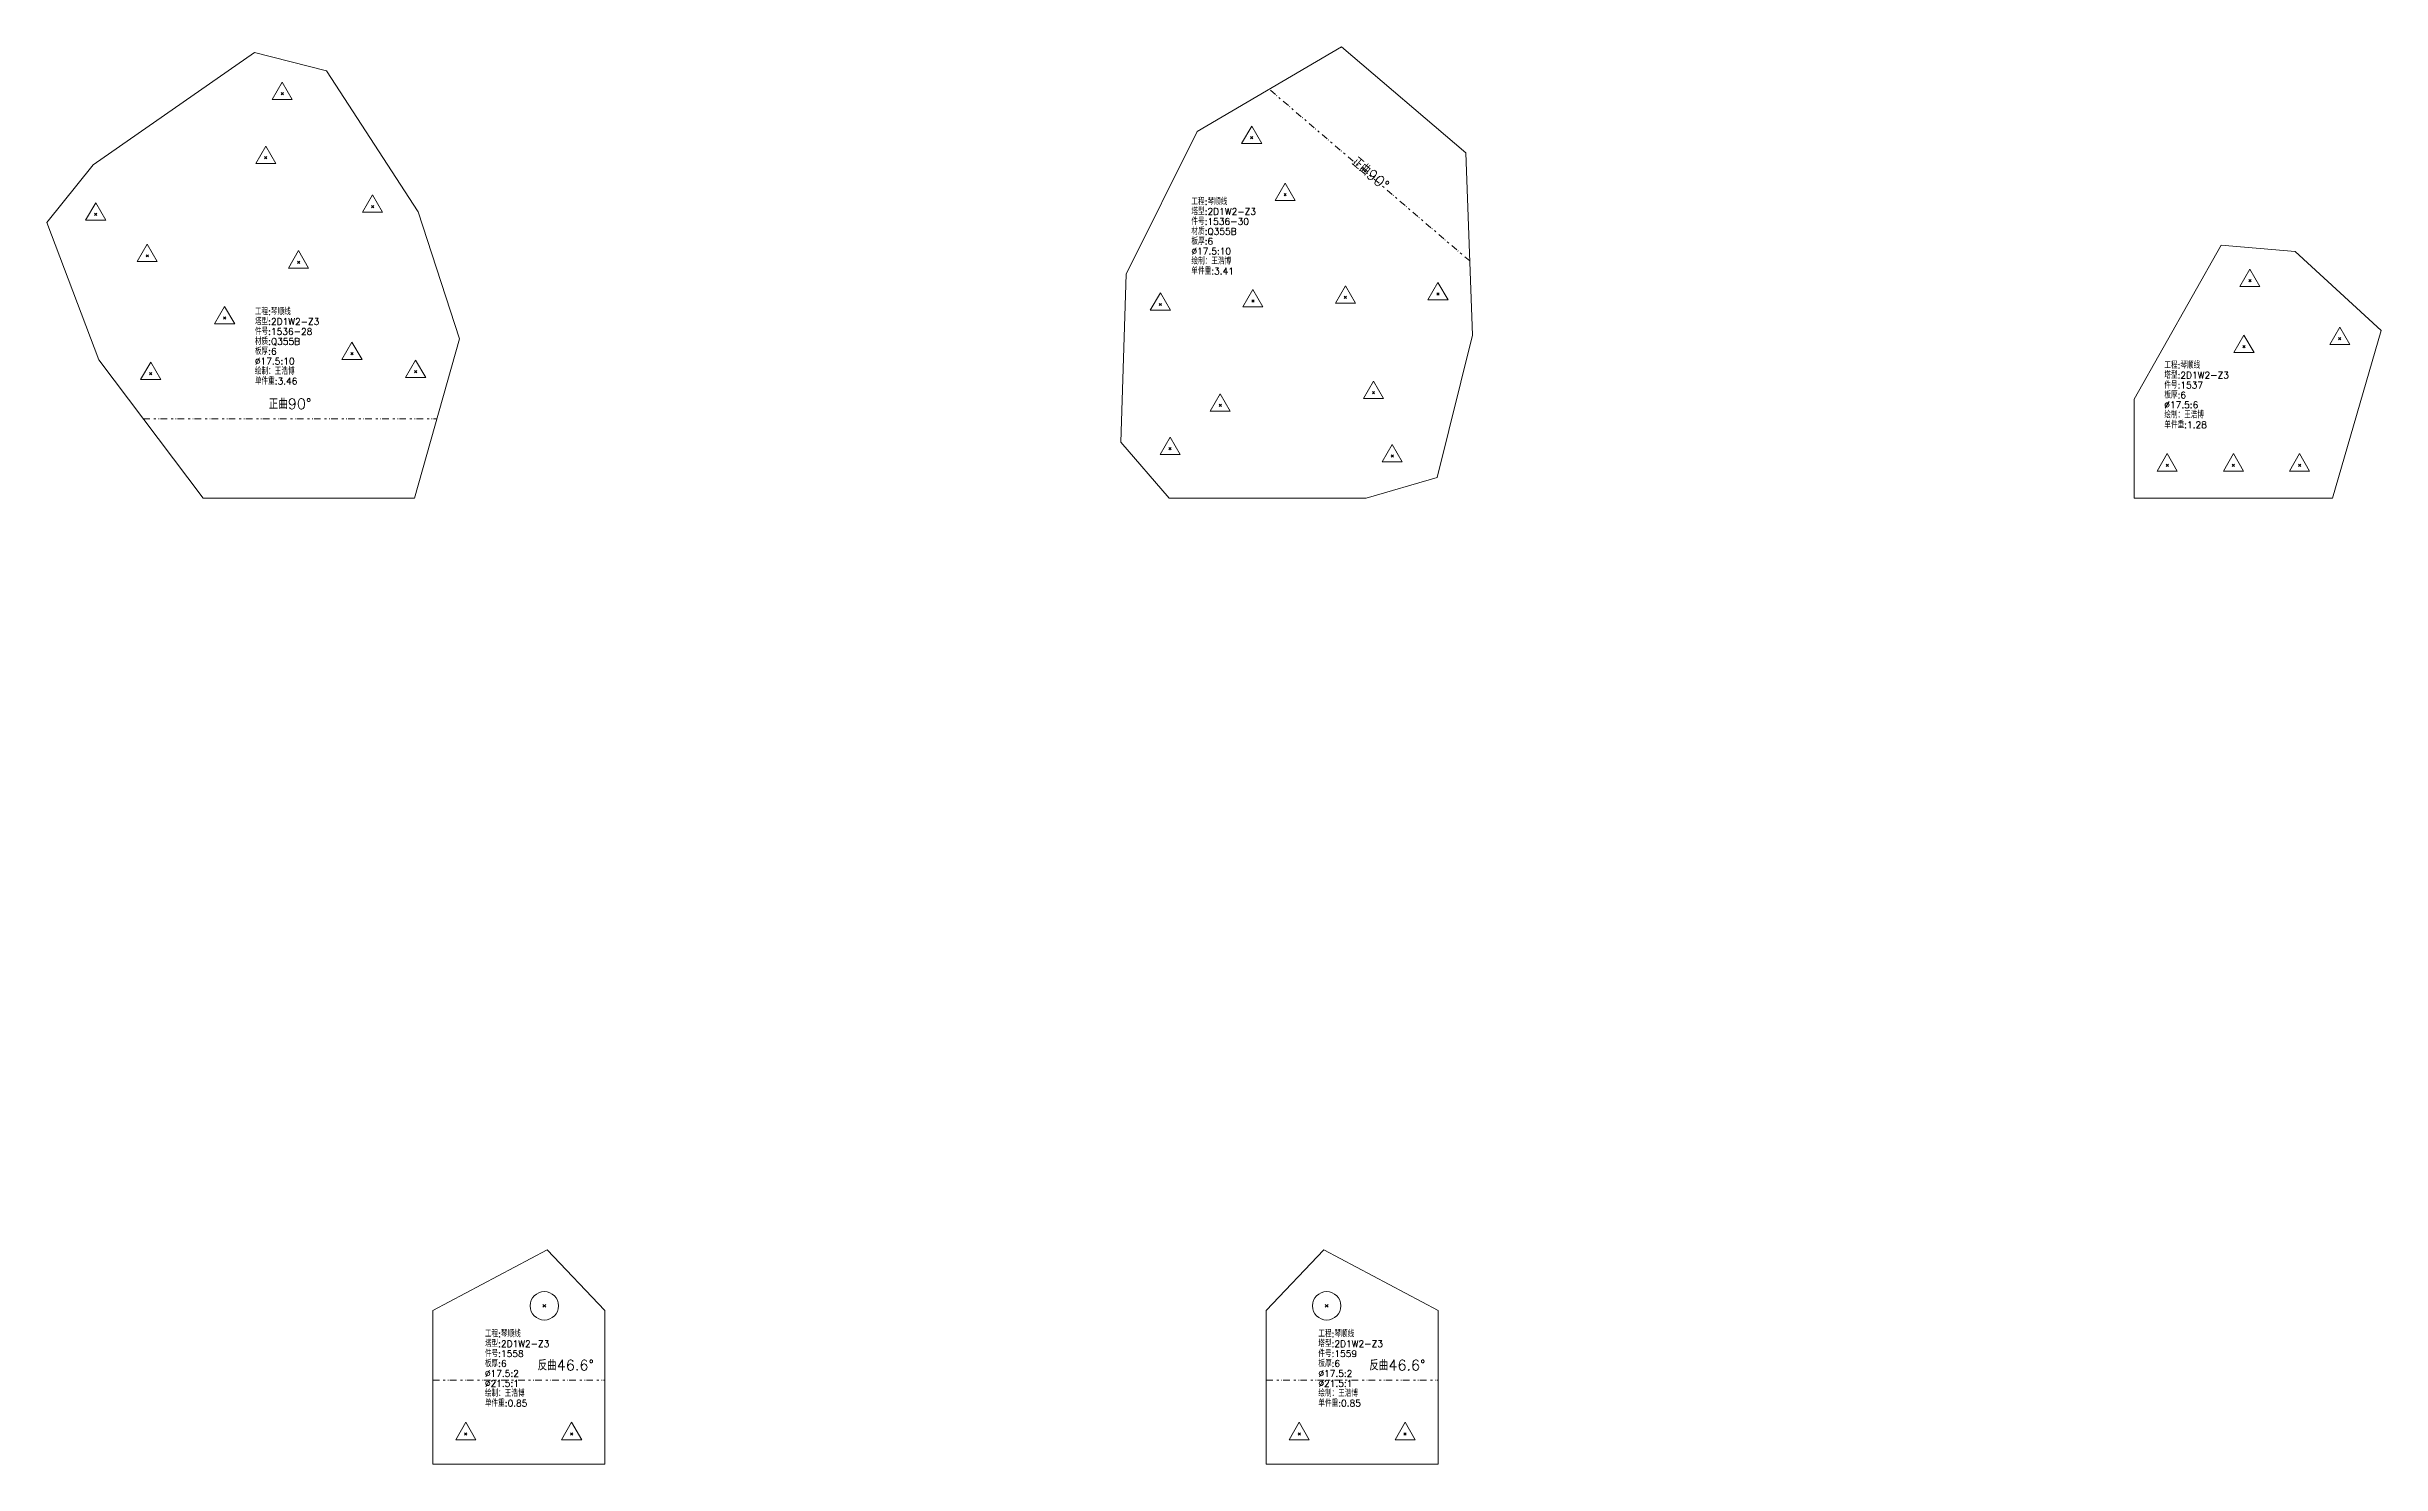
# Model space of a CAD drawing. Extents: x -580 to 8755, y 0 to 14723.
# Drawn here: x 5915 to 7680, y 4471 to 5542 of the extents above; entities that cross this region are included whole.
import ezdxf
from ezdxf.enums import TextEntityAlignment as Align

# ---------------------------------------------------------------- set-up
doc = ezdxf.new("R2010")
doc.units = 0
doc.header["$MEASUREMENT"] = 0
doc.linetypes.add('自定义线型', pattern=[12.9, 5, -3, 1.5, -2, 0.4, -1])
doc.layers.add('1', color=7, linetype='CONTINUOUS', lineweight=25)
doc.styles.get("Standard").update_dxf_attribs({"font": 'simplex.shx', "width": 0.7, "height": 3, "bigfont": 'gbhzfs.shx'})

msp = doc.modelspace()

# ---------------------------------------------------------------- linework, layer by layer
at = {"layer": '1', "color": 7, "linetype": 'Continuous', "lineweight": 18}
for p, q in [((6893.6813, 5542.42081), (6784.62535, 5478.39641)), ((6987.54275, 5462.04433), (6893.6813, 5542.42081)), ((6072.12051, 5538.02589), (5950.00472, 5453.08146)), ((6126.35883, 5524.09016), (6072.12051, 5538.02589)), ((6195.68415, 5417.46397), (6126.35883, 5524.09016)), ((6784.62535, 5478.39641), (6730.82822, 5370.53824)), ((5950.00472, 5453.08146), (5914.95026, 5409.41014)), ((6992.76485, 5324.43833), (6987.54275, 5462.04433)), ((6226.85129, 5321.64544), (6195.68415, 5417.46397)), ((5914.95026, 5409.41014), (5954.32948, 5305.73249)), ((7558.59185, 5392.49035), (7492.76485, 5276.00655)), ((7614.36822, 5387.49068), (7558.59185, 5392.49035)), ((7679.58533, 5327.9671), (7614.36822, 5387.49068)), ((6730.82822, 5370.53824), (6726.85129, 5243.41889)), ((6192.86006, 5201.00655), (6226.85129, 5321.64544)), ((6965.88821, 5216.83989), (6992.76485, 5324.43833)), ((7642.76485, 5201.00655), (7679.58533, 5327.9671)), ((5954.32948, 5305.73249), (6033.23469, 5201.00655)), ((7492.76485, 5276.00655), (7492.76485, 5201.00655)), ((6726.85129, 5243.41889), (6763.41893, 5201.00655)), ((6912.17317, 5201.00655), (6965.88821, 5216.83989)), ((6033.23469, 5201.00655), (6192.86006, 5201.00655)), ((6763.41893, 5201.00655), (6912.17317, 5201.00655)), ((7492.76485, 5201.00655), (7642.76485, 5201.00655)), ((6293.23939, 4632.85532), (6206.74782, 4586.84081)), ((6336.74782, 4586.84081), (6293.23939, 4632.85532)), ((6880.25624, 4632.85532), (6836.74782, 4586.84081)), ((6966.74782, 4586.84081), (6880.25624, 4632.85532)), ((6206.74782, 4586.84081), (6206.74782, 4470.67448)), ((6336.74782, 4470.67448), (6336.74782, 4586.84081)), ((6836.74782, 4586.84081), (6836.74782, 4470.67448)), ((6966.74782, 4470.67448), (6966.74782, 4586.84081)), ((6206.74782, 4470.67448), (6336.74782, 4470.67448)), ((6836.74782, 4470.67448), (6966.74782, 4470.67448))]:
    msp.add_line(p, q, dxfattribs=at)
at = {"layer": '1', "color": 7, "linetype": 'Continuous', "lineweight": 13}
for p, q in [((6093.01836, 5515.59449), (6085.44086, 5502.46949)), ((6092.14336, 5505.96949), (6093.89336, 5507.71949)), ((6093.89336, 5505.96949), (6092.14336, 5507.71949)), ((6100.59586, 5502.46949), (6093.01836, 5515.59449)), ((6085.44086, 5502.46949), (6100.59586, 5502.46949)), ((6825.74053, 5482.29439), (6818.16303, 5469.16939)), ((6824.86553, 5472.66939), (6826.61553, 5474.41939)), ((6826.61553, 5472.66939), (6824.86553, 5474.41939)), ((6833.31803, 5469.16939), (6825.74053, 5482.29439)), ((6080.57574, 5467.16742), (6072.99824, 5454.04242)), ((6072.99824, 5454.04242), (6088.15324, 5454.04242)), ((6079.70074, 5457.54242), (6081.45074, 5459.29242)), ((6081.45074, 5457.54242), (6079.70074, 5459.29242)), ((6088.15324, 5454.04242), (6080.57574, 5467.16742)), ((6818.16303, 5469.16939), (6833.31803, 5469.16939)), ((6851.05449, 5439.17595), (6843.47699, 5426.05095)), ((6858.63199, 5426.05095), (6851.05449, 5439.17595)), ((5951.97361, 5424.34648), (5944.39611, 5411.22148)), ((5959.55111, 5411.22148), (5951.97361, 5424.34648)), ((6161.27499, 5430.33825), (6153.69749, 5417.21325)), ((6160.39999, 5420.71325), (6162.14999, 5422.46325)), ((6162.14999, 5420.71325), (6160.39999, 5422.46325)), ((6168.85249, 5417.21325), (6161.27499, 5430.33825)), ((6843.47699, 5426.05095), (6858.63199, 5426.05095)), ((6850.17949, 5429.55095), (6851.92949, 5431.30095)), ((6851.92949, 5429.55095), (6850.17949, 5431.30095)), ((5944.39611, 5411.22148), (5959.55111, 5411.22148)), ((5951.09861, 5414.72148), (5952.84861, 5416.47148)), ((5952.84861, 5414.72148), (5951.09861, 5416.47148)), ((6153.69749, 5417.21325), (6168.85249, 5417.21325)), ((5990.96587, 5393.04785), (5983.38837, 5379.92285)), ((5990.09087, 5383.42285), (5991.84087, 5385.17285)), ((5991.84087, 5383.42285), (5990.09087, 5385.17285)), ((5998.54337, 5379.92285), (5990.96587, 5393.04785)), ((6105.36757, 5388.2151), (6097.79007, 5375.0901)), ((6112.94507, 5375.0901), (6105.36757, 5388.2151)), ((5983.38837, 5379.92285), (5998.54337, 5379.92285)), ((6097.79007, 5375.0901), (6112.94507, 5375.0901)), ((6104.49257, 5378.5901), (6106.24257, 5380.3401)), ((6106.24257, 5378.5901), (6104.49257, 5380.3401)), ((7580.26401, 5374.19746), (7572.68651, 5361.07246)), ((7579.38901, 5364.57246), (7581.13901, 5366.32246)), ((7581.13901, 5364.57246), (7579.38901, 5366.32246)), ((7587.84151, 5361.07246), (7580.26401, 5374.19746)), ((6756.72037, 5356.25356), (6749.14287, 5343.12856)), ((6755.84537, 5346.62856), (6757.59537, 5348.37856)), ((6757.59537, 5346.62856), (6755.84537, 5348.37856)), ((6764.29787, 5343.12856), (6756.72037, 5356.25356)), ((6826.67002, 5358.90813), (6819.09252, 5345.78313)), ((6825.79502, 5349.28313), (6827.54502, 5351.03313)), ((6827.54502, 5349.28313), (6825.79502, 5351.03313)), ((6834.24752, 5345.78313), (6826.67002, 5358.90813)), ((6896.61967, 5361.56269), (6889.04217, 5348.43769)), ((6889.04217, 5348.43769), (6904.19717, 5348.43769)), ((6895.74467, 5351.93769), (6897.49467, 5353.68769)), ((6897.49467, 5351.93769), (6895.74467, 5353.68769)), ((6904.19717, 5348.43769), (6896.61967, 5361.56269)), ((6966.56932, 5364.21725), (6958.99182, 5351.09225)), ((6958.99182, 5351.09225), (6974.14682, 5351.09225)), ((6965.69432, 5354.59225), (6967.44432, 5356.34225)), ((6967.44432, 5354.59225), (6965.69432, 5356.34225)), ((6974.14682, 5351.09225), (6966.56932, 5364.21725)), ((7572.68651, 5361.07246), (7587.84151, 5361.07246)), ((6049.46014, 5346.09194), (6041.88264, 5332.96694)), ((6041.88264, 5332.96694), (6057.03764, 5332.96694)), ((6048.58514, 5336.46694), (6050.33514, 5338.21694)), ((6050.33514, 5336.46694), (6048.58514, 5338.21694)), ((6057.03764, 5332.96694), (6049.46014, 5346.09194)), ((6749.14287, 5343.12856), (6764.29787, 5343.12856)), ((6819.09252, 5345.78313), (6834.24752, 5345.78313)), ((7648.18971, 5330.44718), (7640.61221, 5317.32218)), ((7655.76721, 5317.32218), (7648.18971, 5330.44718)), ((6145.71252, 5318.97208), (6138.13502, 5305.84708)), ((6153.29002, 5305.84708), (6145.71252, 5318.97208)), ((7575.80003, 5324.39714), (7568.22253, 5311.27214)), ((7574.92503, 5314.77214), (7576.67503, 5316.52214)), ((7576.67503, 5314.77214), (7574.92503, 5316.52214)), ((7583.37753, 5311.27214), (7575.80003, 5324.39714)), ((7640.61221, 5317.32218), (7655.76721, 5317.32218)), ((7647.31471, 5320.82218), (7649.06471, 5322.57218)), ((7649.06471, 5320.82218), (7647.31471, 5322.57218)), ((5993.55272, 5303.96879), (5985.97522, 5290.84379)), ((5992.67772, 5294.34379), (5994.42772, 5296.09379)), ((5994.42772, 5294.34379), (5992.67772, 5296.09379)), ((6001.13022, 5290.84379), (5993.55272, 5303.96879)), ((6138.13502, 5305.84708), (6153.29002, 5305.84708)), ((6144.83752, 5309.34708), (6146.58752, 5311.09708)), ((6146.58752, 5309.34708), (6144.83752, 5311.09708)), ((6193.83863, 5305.41217), (6186.26113, 5292.28717)), ((6192.96363, 5295.78717), (6194.71363, 5297.53717)), ((6194.71363, 5295.78717), (6192.96363, 5297.53717)), ((6201.41613, 5292.28717), (6193.83863, 5305.41217)), ((7568.22253, 5311.27214), (7583.37753, 5311.27214)), ((5985.97522, 5290.84379), (6001.13022, 5290.84379)), ((6186.26113, 5292.28717), (6201.41613, 5292.28717)), ((6801.93737, 5279.93725), (6794.35987, 5266.81225)), ((6809.51487, 5266.81225), (6801.93737, 5279.93725)), ((6917.82533, 5289.613), (6910.24783, 5276.488)), ((6910.24783, 5276.488), (6925.40283, 5276.488)), ((6916.95033, 5279.988), (6918.70033, 5281.738)), ((6918.70033, 5279.988), (6916.95033, 5281.738)), ((6925.40283, 5276.488), (6917.82533, 5289.613)), ((6794.35987, 5266.81225), (6809.51487, 5266.81225)), ((6801.06237, 5270.31225), (6802.81237, 5272.06225)), ((6802.81237, 5270.31225), (6801.06237, 5272.06225)), ((6764.06919, 5247.28756), (6756.49169, 5234.16256)), ((6771.64669, 5234.16256), (6764.06919, 5247.28756)), ((6931.96224, 5241.65314), (6924.38474, 5228.52814)), ((6939.53974, 5228.52814), (6931.96224, 5241.65314)), ((6756.49169, 5234.16256), (6771.64669, 5234.16256)), ((6763.19419, 5237.66256), (6764.94419, 5239.41256)), ((6764.94419, 5237.66256), (6763.19419, 5239.41256)), ((6924.38474, 5228.52814), (6939.53974, 5228.52814)), ((6931.08724, 5232.02814), (6932.83724, 5233.77814)), ((6932.83724, 5232.02814), (6931.08724, 5233.77814)), ((7517.76485, 5234.75655), (7510.18735, 5221.63155)), ((7516.88985, 5225.13155), (7518.63985, 5226.88155)), ((7518.63985, 5225.13155), (7516.88985, 5226.88155)), ((7525.34235, 5221.63155), (7517.76485, 5234.75655)), ((7567.76485, 5234.75655), (7560.18735, 5221.63155)), ((7566.88985, 5225.13155), (7568.63985, 5226.88155)), ((7568.63985, 5225.13155), (7566.88985, 5226.88155)), ((7575.34235, 5221.63155), (7567.76485, 5234.75655)), ((7617.76485, 5234.75655), (7610.18735, 5221.63155)), ((7616.88985, 5225.13155), (7618.63985, 5226.88155)), ((7618.63985, 5225.13155), (7616.88985, 5226.88155)), ((7625.34235, 5221.63155), (7617.76485, 5234.75655)), ((7510.18735, 5221.63155), (7525.34235, 5221.63155)), ((7560.18735, 5221.63155), (7575.34235, 5221.63155)), ((7610.18735, 5221.63155), (7625.34235, 5221.63155)), ((6290.02364, 4589.40796), (6292.17364, 4591.55796)), ((6292.17364, 4589.40796), (6290.02364, 4591.55796)), ((6881.32199, 4589.40796), (6883.47199, 4591.55796)), ((6883.47199, 4589.40796), (6881.32199, 4591.55796)), ((6231.74782, 4502.42448), (6224.17032, 4489.29948)), ((6239.32532, 4489.29948), (6231.74782, 4502.42448)), ((6311.74782, 4502.42448), (6304.17032, 4489.29948)), ((6319.32532, 4489.29948), (6311.74782, 4502.42448)), ((6861.74782, 4502.42448), (6854.17032, 4489.29948)), ((6869.32532, 4489.29948), (6861.74782, 4502.42448)), ((6941.74782, 4502.42448), (6934.17032, 4489.29948)), ((6949.32532, 4489.29948), (6941.74782, 4502.42448)), ((6224.17032, 4489.29948), (6239.32532, 4489.29948)), ((6230.87282, 4492.79948), (6232.62282, 4494.54948)), ((6232.62282, 4492.79948), (6230.87282, 4494.54948)), ((6304.17032, 4489.29948), (6319.32532, 4489.29948)), ((6310.87282, 4492.79948), (6312.62282, 4494.54948)), ((6312.62282, 4492.79948), (6310.87282, 4494.54948)), ((6854.17032, 4489.29948), (6869.32532, 4489.29948)), ((6860.87282, 4492.79948), (6862.62282, 4494.54948)), ((6862.62282, 4492.79948), (6860.87282, 4494.54948)), ((6934.17032, 4489.29948), (6949.32532, 4489.29948)), ((6940.87282, 4492.79948), (6942.62282, 4494.54948)), ((6942.62282, 4492.79948), (6940.87282, 4494.54948))]:
    msp.add_line(p, q, dxfattribs=at)
at = {"layer": '1', "color": 190, "linetype": '自定义线型', "lineweight": 13}
for p, q in [((6990.6412, 5380.39805), (6838.95464, 5510.29197)), ((5988.02801, 5261.00655), (6209.76567, 5261.00655)), ((6206.74782, 4534.25765), (6336.74782, 4534.25765)), ((6836.74782, 4534.25765), (6966.74782, 4534.25765))]:
    msp.add_line(p, q, dxfattribs=at)
at = {"layer": '1', "color": 7, "linetype": 'Continuous', "lineweight": 13}
for centre in [(6291.09864, 4590.48296), (6882.39699, 4590.48296)]:
    msp.add_circle(centre, 10.75, dxfattribs=at)

# ---------------------------------------------------------------- texts
msp.add_text('正曲90%%d', height=8, rotation=320, dxfattribs=at).set_placement((6911.54574, 5441.5472), align=Align.BOTTOM_CENTER)
at = {"layer": '1', "color": 7, "linetype": 'Continuous', "lineweight": 18}
for s, p in [('塔型:2D1W2-Z3', (6780.21233, 5413.77947)), ('工程:琴顺线', (6780.21233, 5421.27947)), ('材质:Q355B', (6780.21233, 5398.77947)), ('件号:1536-30', (6780.21233, 5406.27947)), ('板厚:6', (6780.21233, 5391.27947)), ('绘制：王浩博', (6780.21233, 5376.27947)), ('%%c17.5:10', (6780.21233, 5383.77947)), ('单件重:3.41', (6780.21233, 5368.77947)), ('件号:1536-28', (6072.30503, 5323.08201)), ('塔型:2D1W2-Z3', (6072.30503, 5330.58201)), ('工程:琴顺线', (6072.30503, 5338.08201)), ('材质:Q355B', (6072.30503, 5315.58201)), ('板厚:6', (6072.30503, 5308.08201)), ('绘制：王浩博', (6072.30503, 5293.08201)), ('%%c17.5:10', (6072.30503, 5300.58201)), ('塔型:2D1W2-Z3', (7515.57935, 5290.06424)), ('工程:琴顺线', (7515.57935, 5297.56424)), ('单件重:3.46', (6072.30503, 5285.58201)), ('件号:1537', (7515.57935, 5282.56424)), ('板厚:6', (7515.57935, 5275.06424)), ('绘制：王浩博', (7515.57935, 5260.06424)), ('单件重:1.28', (7515.57935, 5252.56424)), ('%%c17.5:6', (7515.57935, 5267.56424)), ('工程:琴顺线', (6246.15208, 4565.33069)), ('工程:琴顺线', (6876.15208, 4565.33069)), ('件号:1558', (6246.15208, 4550.33069)), ('塔型:2D1W2-Z3', (6246.15208, 4557.83069)), ('件号:1559', (6876.15208, 4550.33069)), ('塔型:2D1W2-Z3', (6876.15208, 4557.83069)), ('板厚:6', (6246.15208, 4542.83069)), ('%%c17.5:2', (6246.15208, 4535.33069)), ('板厚:6', (6876.15208, 4542.83069)), ('%%c17.5:2', (6876.15208, 4535.33069)), ('绘制：王浩博', (6246.15208, 4520.33069)), ('单件重:0.85', (6246.15208, 4512.83069)), ('%%c21.5:1', (6246.15208, 4527.83069)), ('绘制：王浩博', (6876.15208, 4520.33069)), ('单件重:0.85', (6876.15208, 4512.83069)), ('%%c21.5:1', (6876.15208, 4527.83069))]:
    msp.add_text(s, height=5, dxfattribs=at).set_placement(p, align=Align.BOTTOM_LEFT)
at = {"layer": '1', "color": 7, "linetype": 'Continuous', "lineweight": 13}
for s, p in [('正曲90%%d', (6098.89684, 5266.00655)), ('反曲46.6%%d', (6307.31846, 4539.25765)), ('反曲46.6%%d', (6935.90135, 4539.25765))]:
    msp.add_text(s, height=8, dxfattribs=at).set_placement(p, align=Align.BOTTOM_CENTER)

doc.saveas('drawing.dxf')
